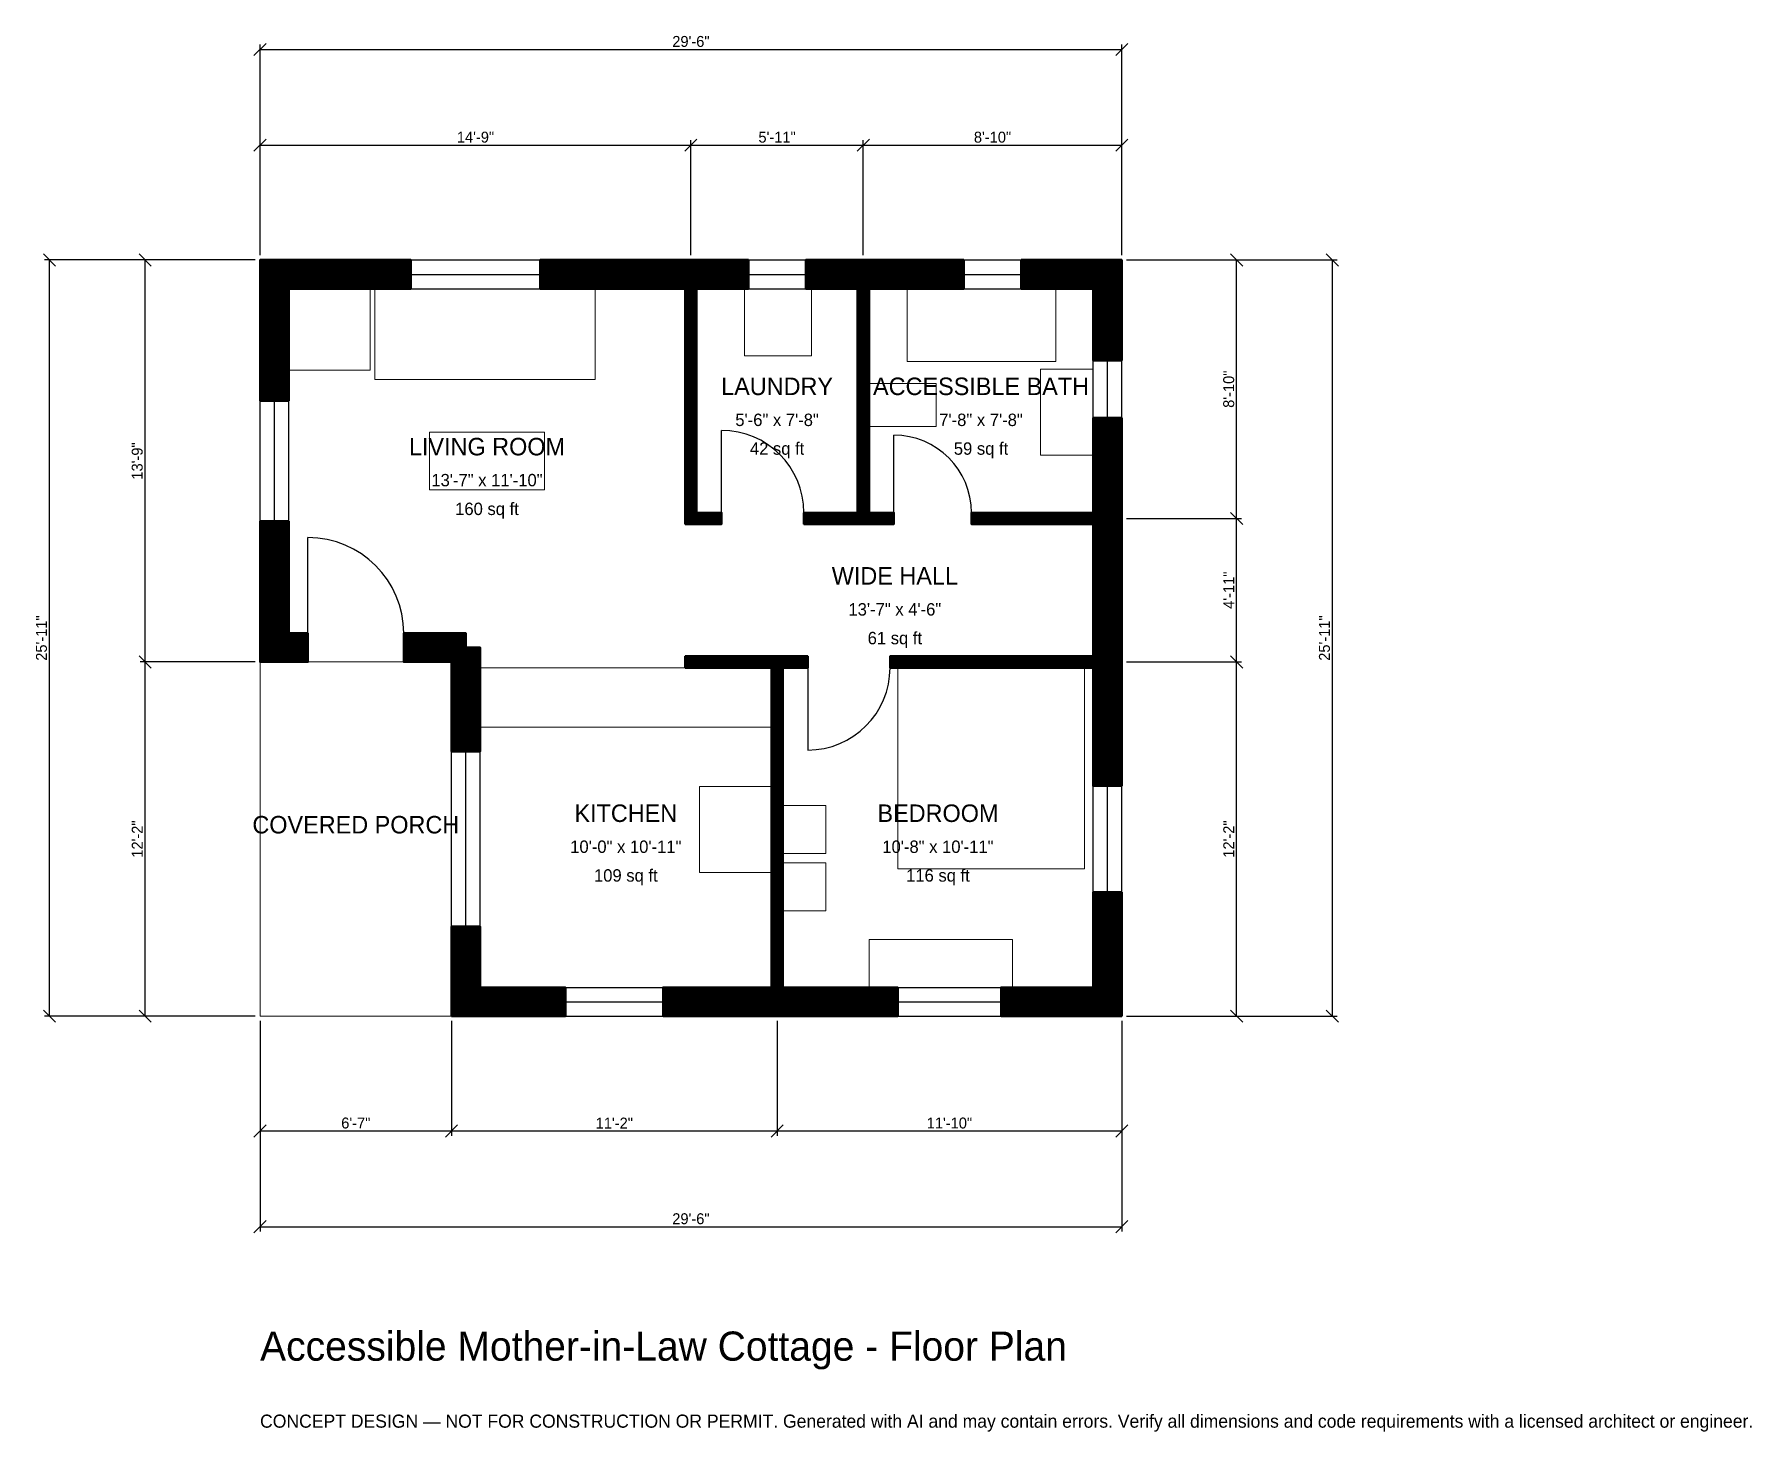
# Model space of a CAD drawing. Header units: inches. Extents: x -93 to 613, y -171 to 404.
import ezdxf
from ezdxf.enums import TextEntityAlignment as Align

# ---------------------------------------------------------------- set-up
doc = ezdxf.new("R2010")
doc.units = ezdxf.units.IN
doc.header["$MEASUREMENT"] = 0
doc.linetypes.add('DASHED', pattern=[0.6, 0.5, -0.1])
for name, color, linetype, lineweight in [('A-ANNO-DIMS', 1, 'Continuous', 13), ('A-ANNO-TEXT', 7, 'Continuous', 18), ('A-AREA-IDEN', 7, 'Continuous', 18), ('A-DOOR', 2, 'Continuous', 25), ('A-FLOR-FIXT', 9, 'Continuous', 13), ('A-FURN', 9, 'Continuous', 13), ('A-GLAZ', 4, 'Continuous', 25), ('A-SITE-PAVE', 8, 'Continuous', 13), ('A-WALL', 7, 'Continuous', 50), ('A-WALL-PATT', 8, 'Continuous', 13)]:
    doc.layers.add(name, color=color, linetype=linetype, lineweight=lineweight)
doc.dimstyles.new('PLAN', dxfattribs={"dimtxt": 4.5, "dimasz": 3, "dimexe": 2, "dimexo": 2, "dimgap": 1, "dimtad": 1, "dimdec": 0, "dimlunit": 4, "dimtsz": 2.5, "dimcen": 2.5, "dimclrd": 1, "dimclre": 1, "dimazin": 3, "dimtfac": 1, "dimtmove": 0, "dimatfit": 3})

msp = doc.modelspace()

# ---------------------------------------------------------------- hatches: boundary and pattern name
at = {"layer": 'A-WALL-PATT'}
h = msp.add_hatch(dxfattribs=at)
h.set_pattern_fill('ANSI31', color=8, scale=0.8)
h.paths.add_polyline_path([(206.6929, 0), (165.748, 0), (165.748, 11.811), (206.6929, 11.811), (210.2362, 11.811), (210.2362, 143.3071), (174.8031, 143.3071), (174.8031, 148.0315), (210.2362, 148.0315), (214.9606, 148.0315), (225.1969, 148.0315), (225.1969, 143.3071), (214.9606, 143.3071), (214.9606, 11.811), (218.5039, 11.811), (262.2047, 11.811), (262.2047, 0), (218.5039, 0), (214.9606, 0), (214.9606, 0), (210.2362, 0), (210.2362, 0), (206.6929, 0)])
h.paths.add_polyline_path([(90.5512, 0), (90.5512, 0), (78.7402, 0), (78.7402, 0), (78.7401, 0), (78.7401, 11.811), (78.7402, 11.811), (78.7402, 36.811), (90.5512, 36.811), (90.5512, 11.811), (125.5906, 11.811), (125.5906, 0), (90.5512, 0)])
h.paths.add_polyline_path([(78.7402, 145.6693), (59.0551, 145.6693), (59.0551, 157.4803), (84.6457, 157.4803), (84.6457, 151.5748), (90.5512, 151.5748), (90.5512, 108.8583), (78.7402, 108.8583), (78.7402, 145.6693)])
h.paths.add_polyline_path([(11.811, 145.6693), (11.811, 145.6693), (0, 145.6693), (0, 145.6693), (0, 145.6693), (0, 157.4803), (0, 157.4803), (0, 203.5433), (11.811, 203.5433), (11.811, 157.4803), (19.685, 157.4803), (19.685, 145.6693), (11.811, 145.6693)])
h.paths.add_polyline_path([(0, 299.2126), (0, 299.2126), (0, 311.0236), (0, 311.0236), (0, 311.0237), (11.811, 311.0237), (11.811, 311.0236), (62.0079, 311.0236), (62.0079, 299.2126), (11.811, 299.2126), (11.811, 253.1496), (0, 253.1496), (0, 299.2126)])
h.paths.add_polyline_path([(171.2598, 311.0236), (174.8031, 311.0236), (174.8031, 311.0237), (179.5276, 311.0237), (179.5276, 311.0236), (183.0709, 311.0236), (200.7874, 311.0236), (200.7874, 299.2126), (183.0709, 299.2126), (179.5276, 299.2126), (179.5276, 207.0866), (189.7638, 207.0866), (189.7638, 202.3622), (179.5276, 202.3622), (174.8031, 202.3622), (174.8031, 207.0866), (174.8031, 299.2126), (171.2598, 299.2126), (115.1575, 299.2126), (115.1575, 311.0236), (171.2598, 311.0236)])
h.paths.add_polyline_path([(242.126, 311.0236), (245.6693, 311.0236), (245.6693, 311.0237), (250.3937, 311.0237), (250.3937, 311.0236), (253.937, 311.0236), (289.3701, 311.0236), (289.3701, 299.2126), (253.937, 299.2126), (250.3937, 299.2126), (250.3937, 207.0866), (260.6299, 207.0866), (260.6299, 202.3622), (250.3937, 202.3622), (245.6693, 202.3622), (223.622, 202.3622), (223.622, 207.0866), (245.6693, 207.0866), (245.6693, 299.2126), (242.126, 299.2126), (224.4094, 299.2126), (224.4094, 311.0236), (242.126, 311.0236)])
h.paths.add_polyline_path([(342.5197, 311.0236), (342.5197, 311.0237), (354.3307, 311.0237), (354.3307, 311.0236), (354.3307, 311.0236), (354.3307, 299.2126), (354.3307, 299.2126), (354.3307, 269.685), (342.5197, 269.685), (342.5197, 299.2126), (312.9921, 299.2126), (312.9921, 311.0236), (342.5197, 311.0236)])
h.paths.add_polyline_path([(354.3307, 210.6299), (354.3307, 207.0866), (354.3307, 207.0866), (354.3307, 202.3622), (354.3307, 202.3622), (354.3307, 198.8189), (354.3307, 151.5748), (354.3307, 148.0315), (354.3307, 148.0315), (354.3307, 143.3071), (354.3307, 143.3071), (354.3307, 139.7638), (354.3307, 94.685), (342.5197, 94.685), (342.5197, 139.7638), (342.5197, 143.3071), (259.0551, 143.3071), (259.0551, 148.0315), (342.5197, 148.0315), (342.5197, 151.5748), (342.5197, 198.8189), (342.5197, 202.3622), (292.5197, 202.3622), (292.5197, 207.0866), (342.5197, 207.0866), (342.5197, 210.6299), (342.5197, 246.063), (354.3307, 246.063), (354.3307, 210.6299)])
h.paths.add_polyline_path([(354.3307, 11.811), (354.3307, 11.811), (354.3307, 0), (354.3307, 0), (354.3307, 0), (342.5197, 0), (342.5197, 0), (304.7244, 0), (304.7244, 11.811), (342.5197, 11.811), (342.5197, 50.9843), (354.3307, 50.9843), (354.3307, 11.811)])

# ---------------------------------------------------------------- linework, layer by layer
at = {"layer": 'A-DOOR'}
for p, q in [((189.7638, 207.0866), (189.7638, 240.9449)), ((260.6299, 207.0866), (260.6299, 238.9764)), ((19.685, 157.4803), (19.685, 196.8504)), ((225.1969, 143.3071), (225.1969, 109.4488))]:
    msp.add_line(p, q, dxfattribs=at)
for centre, radius, start, end in [((189.7638, 207.0866), 33.8583, 0, 90), ((260.6299, 207.0866), 31.8898, 0, 90), ((19.685, 157.4803), 39.3701, 0, 90), ((225.1969, 143.3071), 33.8583, 270, 360)]:
    msp.add_arc(centre, radius, start, end, dxfattribs=at)
at = {"layer": 'A-FLOR-FIXT'}
for points in [[(266.1417, 269.2913), (327.1654, 269.2913), (327.1654, 299.2126), (266.1417, 299.2126)], [(320.8661, 230.7087), (342.5197, 230.7087), (342.5197, 266.1417), (320.8661, 266.1417)], [(250.3937, 242.5197), (277.9528, 242.5197), (277.9528, 260.2362), (250.3937, 260.2362)], [(90.5512, 118.8976), (210.2362, 118.8976), (210.2362, 143.3071), (90.5512, 143.3071)]]:
    msp.add_lwpolyline(points, close=True, dxfattribs=at)
at = {"layer": 'A-FURN'}
for points in [[(11.811, 265.748), (45.2756, 265.748), (45.2756, 299.2126), (11.811, 299.2126)], [(47.2441, 261.811), (137.7953, 261.811), (137.7953, 299.2126), (47.2441, 299.2126)], [(199.2126, 271.6535), (226.7717, 271.6535), (226.7717, 299.2126), (199.2126, 299.2126)], [(69.685, 216.5354), (116.9291, 216.5354), (116.9291, 240.1575), (69.685, 240.1575)], [(262.2047, 60.6299), (338.9764, 60.6299), (338.9764, 143.3071), (262.2047, 143.3071)], [(180.7087, 59.0551), (210.2362, 59.0551), (210.2362, 94.4882), (180.7087, 94.4882)], [(214.9606, 66.9291), (232.6772, 66.9291), (232.6772, 86.6142), (214.9606, 86.6142)], [(214.9606, 43.3071), (232.6772, 43.3071), (232.6772, 62.9921), (214.9606, 62.9921)], [(250.3937, 11.811), (309.4488, 11.811), (309.4488, 31.4961), (250.3937, 31.4961)]]:
    msp.add_lwpolyline(points, close=True, dxfattribs=at)
at = {"layer": 'A-GLAZ'}
for p, q in [((62.0079, 311.0236), (115.1575, 311.0236)), ((200.7874, 311.0236), (224.4094, 311.0236)), ((289.3701, 311.0236), (312.9921, 311.0236)), ((62.0079, 305.1181), (115.1575, 305.1181)), ((200.7874, 305.1181), (224.4094, 305.1181)), ((289.3701, 305.1181), (312.9921, 305.1181)), ((62.0079, 299.2126), (115.1575, 299.2126)), ((200.7874, 299.2126), (224.4094, 299.2126)), ((289.3701, 299.2126), (312.9921, 299.2126)), ((342.5197, 246.063), (342.5197, 269.685)), ((348.4252, 246.063), (348.4252, 269.685)), ((354.3307, 246.063), (354.3307, 269.685)), ((0, 203.5433), (0, 253.1496)), ((5.9055, 203.5433), (5.9055, 253.1496)), ((11.811, 203.5433), (11.811, 253.1496)), ((78.7402, 36.811), (78.7402, 108.8583)), ((84.6457, 36.811), (84.6457, 108.8583)), ((90.5512, 36.811), (90.5512, 108.8583)), ((342.5197, 50.9843), (342.5197, 94.685)), ((348.4252, 50.9843), (348.4252, 94.685)), ((354.3307, 50.9843), (354.3307, 94.685)), ((125.5906, 11.811), (165.748, 11.811)), ((262.2047, 11.811), (304.7244, 11.811)), ((125.5906, 5.9055), (165.748, 5.9055)), ((125.5906, 0), (165.748, 0)), ((262.2047, 5.9055), (304.7244, 5.9055)), ((262.2047, 0), (304.7244, 0))]:
    msp.add_line(p, q, dxfattribs=at)
at = {"layer": 'A-SITE-PAVE', "linetype": 'DASHED'}
msp.add_lwpolyline([(0, 0), (78.7402, 0), (78.7402, 145.6693), (0, 145.6693)], close=True, dxfattribs=at)
at = {"layer": 'A-WALL'}
for points in [[(0, 299.2126), (0, 299.2126), (0, 311.0236), (0, 311.0236), (0, 311.0237), (11.811, 311.0237), (11.811, 311.0236), (62.0079, 311.0236), (62.0079, 299.2126), (11.811, 299.2126), (11.811, 253.1496), (0, 253.1496), (0, 299.2126)], [(171.2598, 311.0236), (174.8031, 311.0236), (174.8031, 311.0237), (179.5276, 311.0237), (179.5276, 311.0236), (183.0709, 311.0236), (200.7874, 311.0236), (200.7874, 299.2126), (183.0709, 299.2126), (179.5276, 299.2126), (179.5276, 207.0866), (189.7638, 207.0866), (189.7638, 202.3622), (179.5276, 202.3622), (174.8031, 202.3622), (174.8031, 207.0866), (174.8031, 299.2126), (171.2598, 299.2126), (115.1575, 299.2126), (115.1575, 311.0236), (171.2598, 311.0236)], [(242.126, 311.0236), (245.6693, 311.0236), (245.6693, 311.0237), (250.3937, 311.0237), (250.3937, 311.0236), (253.937, 311.0236), (289.3701, 311.0236), (289.3701, 299.2126), (253.937, 299.2126), (250.3937, 299.2126), (250.3937, 207.0866), (260.6299, 207.0866), (260.6299, 202.3622), (250.3937, 202.3622), (245.6693, 202.3622), (223.622, 202.3622), (223.622, 207.0866), (245.6693, 207.0866), (245.6693, 299.2126), (242.126, 299.2126), (224.4094, 299.2126), (224.4094, 311.0236), (242.126, 311.0236)], [(342.5197, 311.0236), (342.5197, 311.0237), (354.3307, 311.0237), (354.3307, 311.0236), (354.3307, 311.0236), (354.3307, 299.2126), (354.3307, 299.2126), (354.3307, 269.685), (342.5197, 269.685), (342.5197, 299.2126), (312.9921, 299.2126), (312.9921, 311.0236), (342.5197, 311.0236)], [(354.3307, 210.6299), (354.3307, 207.0866), (354.3307, 207.0866), (354.3307, 202.3622), (354.3307, 202.3622), (354.3307, 198.8189), (354.3307, 151.5748), (354.3307, 148.0315), (354.3307, 148.0315), (354.3307, 143.3071), (354.3307, 143.3071), (354.3307, 139.7638), (354.3307, 94.685), (342.5197, 94.685), (342.5197, 139.7638), (342.5197, 143.3071), (259.0551, 143.3071), (259.0551, 148.0315), (342.5197, 148.0315), (342.5197, 151.5748), (342.5197, 198.8189), (342.5197, 202.3622), (292.5197, 202.3622), (292.5197, 207.0866), (342.5197, 207.0866), (342.5197, 210.6299), (342.5197, 246.063), (354.3307, 246.063), (354.3307, 210.6299)], [(11.811, 145.6693), (11.811, 145.6693), (0, 145.6693), (0, 145.6693), (0, 145.6693), (0, 157.4803), (0, 157.4803), (0, 203.5433), (11.811, 203.5433), (11.811, 157.4803), (19.685, 157.4803), (19.685, 145.6693), (11.811, 145.6693)], [(78.7402, 145.6693), (59.0551, 145.6693), (59.0551, 157.4803), (84.6457, 157.4803), (84.6457, 151.5748), (90.5512, 151.5748), (90.5512, 108.8583), (78.7402, 108.8583), (78.7402, 145.6693)], [(206.6929, 0), (165.748, 0), (165.748, 11.811), (206.6929, 11.811), (210.2362, 11.811), (210.2362, 143.3071), (174.8031, 143.3071), (174.8031, 148.0315), (210.2362, 148.0315), (214.9606, 148.0315), (225.1969, 148.0315), (225.1969, 143.3071), (214.9606, 143.3071), (214.9606, 11.811), (218.5039, 11.811), (262.2047, 11.811), (262.2047, 0), (218.5039, 0), (214.9606, 0), (214.9606, 0), (210.2362, 0), (210.2362, 0), (206.6929, 0)], [(354.3307, 11.811), (354.3307, 11.811), (354.3307, 0), (354.3307, 0), (354.3307, 0), (342.5197, 0), (342.5197, 0), (304.7244, 0), (304.7244, 11.811), (342.5197, 11.811), (342.5197, 50.9843), (354.3307, 50.9843), (354.3307, 11.811)], [(90.5512, 0), (90.5512, 0), (78.7402, 0), (78.7402, 0), (78.7401, 0), (78.7401, 11.811), (78.7402, 11.811), (78.7402, 36.811), (90.5512, 36.811), (90.5512, 11.811), (125.5906, 11.811), (125.5906, 0), (90.5512, 0)]]:
    msp.add_lwpolyline(points, close=True, dxfattribs=at)

# ---------------------------------------------------------------- texts
at = {"layer": 'A-ANNO-TEXT'}
for s, height, p in [('Accessible Mother-in-Law Cottage - Floor Plan', 12, (0, -141.7323)), ('CONCEPT DESIGN — NOT FOR CONSTRUCTION OR PERMIT. Generated with AI and may contain errors. Verify all dimensions and code requirements with a licensed architect or engineer.', 5.4, (0, -169.2913))]:
    msp.add_text(s, height=height, dxfattribs=at).set_placement(p)
at = {"layer": 'A-AREA-IDEN'}
for s, height, p in [('LAUNDRY', 7.2, (212.5984, 259.0551)), ('ACCESSIBLE BATH', 7.2, (296.4567, 259.0551)), ('5\'-6" x 7\'-8"', 5.1, (212.5984, 245.2756)), ('7\'-8" x 7\'-8"', 5.1, (296.4567, 245.2756)), ('LIVING ROOM', 7.2, (93.3071, 234.252)), ('42 sq ft', 5.1, (212.5984, 233.4646)), ('59 sq ft', 5.1, (296.4567, 233.4646)), ('13\'-7" x 11\'-10"', 5.1, (93.3071, 220.4724)), ('160 sq ft', 5.1, (93.3071, 208.6614)), ('WIDE HALL', 7.2, (261.0236, 181.1024)), ('13\'-7" x 4\'-6"', 5.1, (261.0236, 167.3228)), ('61 sq ft', 5.1, (261.0236, 155.5118)), ('KITCHEN', 7.2, (150.3937, 83.4646)), ('BEDROOM', 7.2, (278.7402, 83.4646)), ('COVERED PORCH', 7.2, (39.3701, 78.7402)), ('10\'-0" x 10\'-11"', 5.1, (150.3937, 69.685)), ('10\'-8" x 10\'-11"', 5.1, (278.7402, 69.685)), ('109 sq ft', 5.1, (150.3937, 57.874)), ('116 sq ft', 5.1, (278.7402, 57.874))]:
    msp.add_text(s, height=height, dxfattribs=at).set_placement(p, align=Align.MIDDLE_CENTER)

# ---------------------------------------------------------------- dimensions: what is measured, and where the dimension line sits
at = {"layer": 'A-ANNO-DIMS'}
for base, p1, p2, text in [((0, 397.6378), (0, 311.0236), (354.3307, 311.0236), '29\'-6"'), ((0, 358.2677), (0, 311.0236), (177.1654, 311.0236), '14\'-9"'), ((177.1654, 358.2677), (177.1654, 311.0236), (248.0315, 311.0236), '5\'-11"'), ((248.0315, 358.2677), (248.0315, 311.0236), (354.3307, 311.0236), '8\'-10"'), ((0, -47.2441), (0, 0), (78.7402, 0), '6\'-7"'), ((0, -86.6142), (0, 0), (354.3307, 0), '29\'-6"'), ((78.7402, -47.2441), (78.7402, 0), (212.5984, 0), '11\'-2"'), ((212.5984, -47.2441), (212.5984, 0), (354.3307, 0), '11\'-10"')]:
    msp.add_linear_dim(base=base, p1=p1, p2=p2, text=text, dimstyle='PLAN', dxfattribs=at).render()
for base, p1, p2, text in [((-86.6142, 0), (0, 0), (0, 311.0236), '25\'-11"'), ((-47.2441, 145.6693), (0, 145.6693), (0, 311.0236), '13\'-9"'), ((401.5748, 204.7244), (354.3307, 204.7244), (354.3307, 311.0236), '8\'-10"'), ((440.9449, 0), (354.3307, 0), (354.3307, 311.0236), '25\'-11"'), ((401.5748, 145.6693), (354.3307, 145.6693), (354.3307, 204.7244), '4\'-11"'), ((-47.2441, 0), (0, 0), (0, 145.6693), '12\'-2"'), ((401.5748, 0), (354.3307, 0), (354.3307, 145.6693), '12\'-2"')]:
    msp.add_linear_dim(base=base, p1=p1, p2=p2, angle=90, text=text, dimstyle='PLAN', dxfattribs=at).render()

doc.saveas('drawing.dxf')
